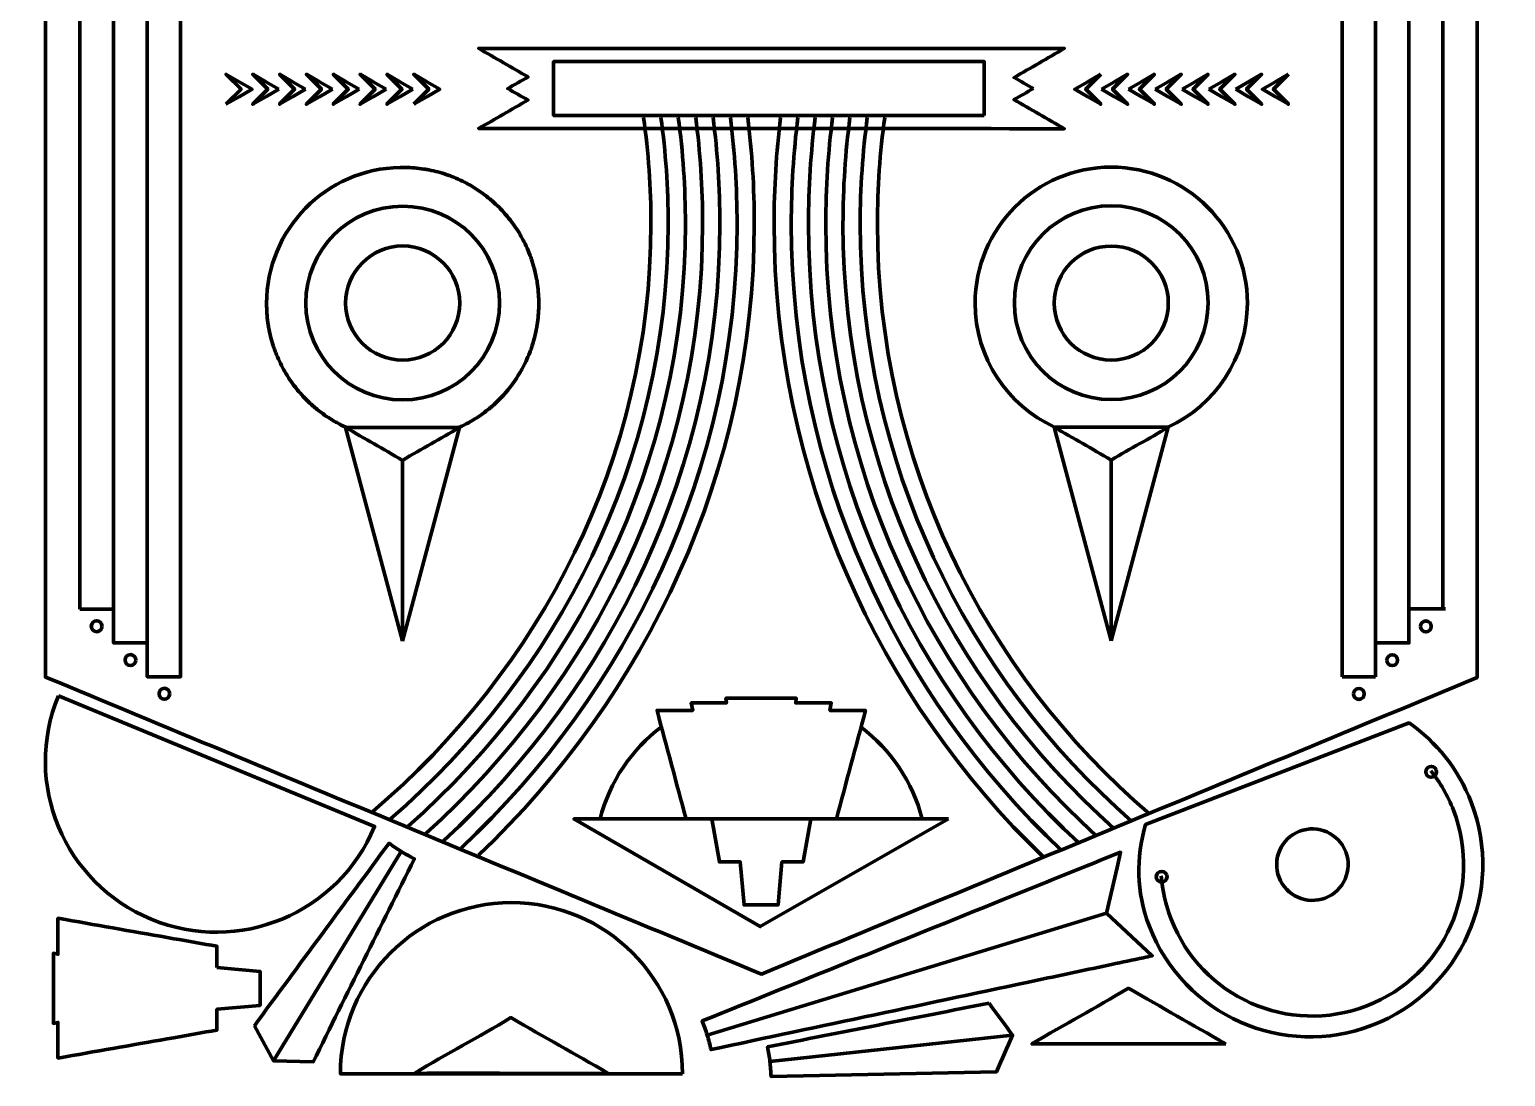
# Model space of a CAD drawing. Header units: inches. Extents: x -151 to 18, y -59 to 24.
# Drawn here: x -70.25 to -35.63, y -20.23 to 4.32 of the extents above; entities that cross this region are included whole.
import ezdxf

# ---------------------------------------------------------------- set-up
doc = ezdxf.new("R2010")
doc.units = ezdxf.units.IN
doc.header["$MEASUREMENT"] = 0
doc.layers.add('Layer 1', color=7, linetype='Continuous')

msp = doc.modelspace()

# ---------------------------------------------------------------- linework, layer by layer
at = {"layer": 'Layer 1', "color": 7, "lineweight": 70}
msp.add_open_spline([(-36.299, 5.116), (-36.299, 5.116), (-36.299, -10.879), (-36.299, -10.879), (-36.299, -10.879), (-41.895, -13.197), (-47.49, -15.515), (-53.085, -17.833), (-53.085, -17.833), (-58.683, -15.51), (-64.281, -13.188), (-69.878, -10.865), (-69.878, -10.865), (-69.878, -10.865), (-69.878, 5.116), (-69.878, 5.116), (-69.878, 5.116), (-69.878, 14.389), (-62.361, 21.906), (-53.089, 21.906), (-53.089, 21.906), (-43.816, 21.906), (-36.299, 14.389), (-36.299, 5.116)], degree=3, knots=[0, 0, 0, 0, 0.142857, 0.142857, 0.142857, 0.142857, 0.285714, 0.285714, 0.285714, 0.285714, 0.428571, 0.428571, 0.428571, 0.428571, 0.571429, 0.571429, 0.571429, 0.571429, 0.714286, 0.714286, 0.714286, 0.714286, 1, 1, 1, 1], dxfattribs=at)
at = {"layer": 'Layer 1', "color": 114, "lineweight": 70}
for points, knots in [([(-38.69, 5.117), (-38.69, 13.069), (-45.137, 19.515), (-53.089, 19.515), (-53.089, 19.515), (-61.041, 19.515), (-67.487, 13.069), (-67.487, 5.117), (-67.487, 5.117), (-67.487, 5.117), (-67.487, 5.117), (-67.487, 5.117), (-67.487, 5.117), (-67.487, 5.117), (-67.487, 5.121), (-67.487, 5.121), (-67.487, 5.121), (-67.487, 5.121), (-67.487, -10.861), (-67.487, -10.861), (-67.487, -10.861), (-67.487, -10.861), (-66.709, -10.861), (-66.709, -10.861), (-66.709, -10.861), (-66.709, -10.861), (-66.709, 5.121), (-66.709, 5.121)], [0, 0, 0, 0, 0.125, 0.125, 0.125, 0.125, 0.25, 0.25, 0.25, 0.25, 0.375, 0.375, 0.375, 0.375, 0.5, 0.5, 0.5, 0.5, 0.625, 0.625, 0.625, 0.625, 0.75, 0.75, 0.75, 0.75, 1, 1, 1, 1]), ([(-67.487, -10.065), (-67.487, -10.065), (-68.28, -10.065), (-68.28, -10.065), (-68.28, -10.065), (-68.28, -10.065), (-68.28, 5.121), (-68.28, 5.121)], [0, 0, 0, 0, 0.333333, 0.333333, 0.333333, 0.333333, 1, 1, 1, 1]), ([(-38.69, -10.065), (-38.69, -10.065), (-37.898, -10.065), (-37.898, -10.065), (-37.898, -10.065), (-37.898, -10.065), (-37.898, 5.127), (-37.898, 5.127)], [0, 0, 0, 0, 0.333333, 0.333333, 0.333333, 0.333333, 1, 1, 1, 1]), ([(-46.706, 2.936), (-46.857, 3.023), (-47.009, 3.109), (-47.161, 3.193), (-47.161, 3.193), (-46.768, 3.42), (-46.374, 3.647), (-45.981, 3.875), (-45.981, 3.875), (-45.981, 3.875), (-59.713, 3.875), (-59.713, 3.875), (-59.713, 3.875), (-59.328, 3.652), (-58.942, 3.43), (-58.557, 3.207), (-58.557, 3.207), (-58.716, 3.117), (-58.876, 3.026), (-59.035, 2.936), (-59.035, 2.936), (-58.882, 2.846), (-58.722, 2.756), (-58.56, 2.666), (-58.56, 2.666), (-58.945, 2.444), (-59.329, 2.222), (-59.713, 2), (-59.713, 2), (-55.136, 1.998), (-50.558, 1.996), (-45.981, 1.994), (-45.981, 1.994), (-46.375, 2.221), (-46.769, 2.449), (-47.163, 2.677), (-47.163, 2.677), (-47.011, 2.762), (-46.858, 2.848), (-46.706, 2.936)], [0, 0, 0, 0, 0.090909, 0.090909, 0.090909, 0.090909, 0.181818, 0.181818, 0.181818, 0.181818, 0.272727, 0.272727, 0.272727, 0.272727, 0.363636, 0.363636, 0.363636, 0.363636, 0.454545, 0.454545, 0.454545, 0.454545, 0.545455, 0.545455, 0.545455, 0.545455, 0.636364, 0.636364, 0.636364, 0.636364, 0.727273, 0.727273, 0.727273, 0.727273, 0.818182, 0.818182, 0.818182, 0.818182, 1, 1, 1, 1]), ([(-47.86, 2.305), (-47.86, 2.305), (-57.959, 2.305), (-57.959, 2.305), (-57.959, 2.305), (-57.959, 2.305), (-57.959, 3.567), (-57.959, 3.567), (-57.959, 3.567), (-57.959, 3.567), (-47.86, 3.567), (-47.86, 3.567), (-47.86, 3.567), (-47.86, 3.567), (-47.86, 2.305), (-47.86, 2.305)], [0, 0, 0, 0, 0.2, 0.2, 0.2, 0.2, 0.4, 0.4, 0.4, 0.4, 0.6, 0.6, 0.6, 0.6, 1, 1, 1, 1]), ([(-65.642, 2.566), (-65.642, 2.566), (-65.29, 2.918), (-65.29, 2.918), (-65.29, 2.918), (-65.29, 2.918), (-65.642, 3.27), (-65.642, 3.27), (-65.642, 3.27), (-65.642, 3.27), (-65.337, 3.094), (-65.337, 3.094), (-65.337, 3.094), (-65.337, 3.094), (-65.032, 2.918), (-65.032, 2.918), (-65.032, 2.918), (-65.032, 2.918), (-65.337, 2.742), (-65.337, 2.742), (-65.337, 2.742), (-65.337, 2.742), (-65.642, 2.566), (-65.642, 2.566)], [0, 0, 0, 0, 0.142857, 0.142857, 0.142857, 0.142857, 0.285714, 0.285714, 0.285714, 0.285714, 0.428571, 0.428571, 0.428571, 0.428571, 0.571429, 0.571429, 0.571429, 0.571429, 0.714286, 0.714286, 0.714286, 0.714286, 1, 1, 1, 1]), ([(-64.403, 2.918), (-64.403, 2.918), (-64.708, 2.742), (-64.708, 2.742), (-64.708, 2.742), (-64.708, 2.742), (-65.013, 2.566), (-65.013, 2.566), (-65.013, 2.566), (-65.013, 2.566), (-64.661, 2.918), (-64.661, 2.918), (-64.661, 2.918), (-64.661, 2.918), (-65.013, 3.27), (-65.013, 3.27), (-65.013, 3.27), (-65.013, 3.27), (-64.708, 3.094), (-64.708, 3.094), (-64.708, 3.094), (-64.708, 3.094), (-64.403, 2.918), (-64.403, 2.918)], [0, 0, 0, 0, 0.142857, 0.142857, 0.142857, 0.142857, 0.285714, 0.285714, 0.285714, 0.285714, 0.428571, 0.428571, 0.428571, 0.428571, 0.571429, 0.571429, 0.571429, 0.571429, 0.714286, 0.714286, 0.714286, 0.714286, 1, 1, 1, 1]), ([(-63.774, 2.918), (-63.774, 2.918), (-64.079, 2.742), (-64.079, 2.742), (-64.079, 2.742), (-64.079, 2.742), (-64.384, 2.566), (-64.384, 2.566), (-64.384, 2.566), (-64.384, 2.566), (-64.032, 2.918), (-64.032, 2.918), (-64.032, 2.918), (-64.032, 2.918), (-64.384, 3.27), (-64.384, 3.27), (-64.384, 3.27), (-64.384, 3.27), (-64.079, 3.094), (-64.079, 3.094), (-64.079, 3.094), (-64.079, 3.094), (-63.774, 2.918), (-63.774, 2.918)], [0, 0, 0, 0, 0.142857, 0.142857, 0.142857, 0.142857, 0.285714, 0.285714, 0.285714, 0.285714, 0.428571, 0.428571, 0.428571, 0.428571, 0.571429, 0.571429, 0.571429, 0.571429, 0.714286, 0.714286, 0.714286, 0.714286, 1, 1, 1, 1]), ([(-63.145, 2.918), (-63.145, 2.918), (-63.45, 2.742), (-63.45, 2.742), (-63.45, 2.742), (-63.45, 2.742), (-63.755, 2.566), (-63.755, 2.566), (-63.755, 2.566), (-63.755, 2.566), (-63.403, 2.918), (-63.403, 2.918), (-63.403, 2.918), (-63.403, 2.918), (-63.755, 3.27), (-63.755, 3.27), (-63.755, 3.27), (-63.755, 3.27), (-63.45, 3.094), (-63.45, 3.094), (-63.45, 3.094), (-63.45, 3.094), (-63.145, 2.918), (-63.145, 2.918)], [0, 0, 0, 0, 0.142857, 0.142857, 0.142857, 0.142857, 0.285714, 0.285714, 0.285714, 0.285714, 0.428571, 0.428571, 0.428571, 0.428571, 0.571429, 0.571429, 0.571429, 0.571429, 0.714286, 0.714286, 0.714286, 0.714286, 1, 1, 1, 1]), ([(-62.516, 2.918), (-62.516, 2.918), (-62.821, 2.742), (-62.821, 2.742), (-62.821, 2.742), (-62.821, 2.742), (-63.126, 2.566), (-63.126, 2.566), (-63.126, 2.566), (-63.126, 2.566), (-62.774, 2.918), (-62.774, 2.918), (-62.774, 2.918), (-62.774, 2.918), (-63.126, 3.27), (-63.126, 3.27), (-63.126, 3.27), (-63.126, 3.27), (-62.821, 3.094), (-62.821, 3.094), (-62.821, 3.094), (-62.821, 3.094), (-62.516, 2.918), (-62.516, 2.918)], [0, 0, 0, 0, 0.142857, 0.142857, 0.142857, 0.142857, 0.285714, 0.285714, 0.285714, 0.285714, 0.428571, 0.428571, 0.428571, 0.428571, 0.571429, 0.571429, 0.571429, 0.571429, 0.714286, 0.714286, 0.714286, 0.714286, 1, 1, 1, 1]), ([(-61.888, 2.918), (-61.888, 2.918), (-62.192, 2.742), (-62.192, 2.742), (-62.192, 2.742), (-62.192, 2.742), (-62.497, 2.566), (-62.497, 2.566), (-62.497, 2.566), (-62.497, 2.566), (-62.145, 2.918), (-62.145, 2.918), (-62.145, 2.918), (-62.145, 2.918), (-62.497, 3.27), (-62.497, 3.27), (-62.497, 3.27), (-62.497, 3.27), (-62.192, 3.094), (-62.192, 3.094), (-62.192, 3.094), (-62.192, 3.094), (-61.888, 2.918), (-61.888, 2.918)], [0, 0, 0, 0, 0.142857, 0.142857, 0.142857, 0.142857, 0.285714, 0.285714, 0.285714, 0.285714, 0.428571, 0.428571, 0.428571, 0.428571, 0.571429, 0.571429, 0.571429, 0.571429, 0.714286, 0.714286, 0.714286, 0.714286, 1, 1, 1, 1]), ([(-61.259, 2.918), (-61.259, 2.918), (-61.564, 2.742), (-61.564, 2.742), (-61.564, 2.742), (-61.564, 2.742), (-61.868, 2.566), (-61.868, 2.566), (-61.868, 2.566), (-61.868, 2.566), (-61.516, 2.918), (-61.516, 2.918), (-61.516, 2.918), (-61.516, 2.918), (-61.868, 3.27), (-61.868, 3.27), (-61.868, 3.27), (-61.868, 3.27), (-61.564, 3.094), (-61.564, 3.094), (-61.564, 3.094), (-61.564, 3.094), (-61.259, 2.918), (-61.259, 2.918)], [0, 0, 0, 0, 0.142857, 0.142857, 0.142857, 0.142857, 0.285714, 0.285714, 0.285714, 0.285714, 0.428571, 0.428571, 0.428571, 0.428571, 0.571429, 0.571429, 0.571429, 0.571429, 0.714286, 0.714286, 0.714286, 0.714286, 1, 1, 1, 1]), ([(-61.24, 2.566), (-61.24, 2.566), (-60.888, 2.918), (-60.888, 2.918), (-60.888, 2.918), (-60.888, 2.918), (-61.24, 3.27), (-61.24, 3.27), (-61.24, 3.27), (-61.24, 3.27), (-60.935, 3.094), (-60.935, 3.094), (-60.935, 3.094), (-60.935, 3.094), (-60.63, 2.918), (-60.63, 2.918), (-60.63, 2.918), (-60.63, 2.918), (-60.935, 2.742), (-60.935, 2.742), (-60.935, 2.742), (-60.935, 2.742), (-61.24, 2.566), (-61.24, 2.566)], [0, 0, 0, 0, 0.142857, 0.142857, 0.142857, 0.142857, 0.285714, 0.285714, 0.285714, 0.285714, 0.428571, 0.428571, 0.428571, 0.428571, 0.571429, 0.571429, 0.571429, 0.571429, 0.714286, 0.714286, 0.714286, 0.714286, 1, 1, 1, 1]), ([(-45.126, 3.271), (-45.126, 3.271), (-45.478, 2.919), (-45.478, 2.919), (-45.478, 2.919), (-45.478, 2.919), (-45.126, 2.567), (-45.126, 2.567), (-45.126, 2.567), (-45.126, 2.567), (-45.431, 2.743), (-45.431, 2.743), (-45.431, 2.743), (-45.431, 2.743), (-45.736, 2.919), (-45.736, 2.919), (-45.736, 2.919), (-45.736, 2.919), (-45.431, 3.095), (-45.431, 3.095), (-45.431, 3.095), (-45.431, 3.095), (-45.126, 3.271), (-45.126, 3.271)], [0, 0, 0, 0, 0.142857, 0.142857, 0.142857, 0.142857, 0.285714, 0.285714, 0.285714, 0.285714, 0.428571, 0.428571, 0.428571, 0.428571, 0.571429, 0.571429, 0.571429, 0.571429, 0.714286, 0.714286, 0.714286, 0.714286, 1, 1, 1, 1]), ([(-45.107, 2.919), (-45.107, 2.919), (-44.802, 3.095), (-44.802, 3.095), (-44.802, 3.095), (-44.802, 3.095), (-44.497, 3.271), (-44.497, 3.271), (-44.497, 3.271), (-44.497, 3.271), (-44.849, 2.919), (-44.849, 2.919), (-44.849, 2.919), (-44.849, 2.919), (-44.497, 2.567), (-44.497, 2.567), (-44.497, 2.567), (-44.497, 2.567), (-44.802, 2.743), (-44.802, 2.743), (-44.802, 2.743), (-44.802, 2.743), (-45.107, 2.919), (-45.107, 2.919)], [0, 0, 0, 0, 0.142857, 0.142857, 0.142857, 0.142857, 0.285714, 0.285714, 0.285714, 0.285714, 0.428571, 0.428571, 0.428571, 0.428571, 0.571429, 0.571429, 0.571429, 0.571429, 0.714286, 0.714286, 0.714286, 0.714286, 1, 1, 1, 1]), ([(-44.478, 2.919), (-44.478, 2.919), (-44.173, 3.095), (-44.173, 3.095), (-44.173, 3.095), (-44.173, 3.095), (-43.868, 3.271), (-43.868, 3.271), (-43.868, 3.271), (-43.868, 3.271), (-44.22, 2.919), (-44.22, 2.919), (-44.22, 2.919), (-44.22, 2.919), (-43.868, 2.567), (-43.868, 2.567), (-43.868, 2.567), (-43.868, 2.567), (-44.173, 2.743), (-44.173, 2.743), (-44.173, 2.743), (-44.173, 2.743), (-44.478, 2.919), (-44.478, 2.919)], [0, 0, 0, 0, 0.142857, 0.142857, 0.142857, 0.142857, 0.285714, 0.285714, 0.285714, 0.285714, 0.428571, 0.428571, 0.428571, 0.428571, 0.571429, 0.571429, 0.571429, 0.571429, 0.714286, 0.714286, 0.714286, 0.714286, 1, 1, 1, 1]), ([(-43.849, 2.919), (-43.849, 2.919), (-43.544, 3.095), (-43.544, 3.095), (-43.544, 3.095), (-43.544, 3.095), (-43.239, 3.271), (-43.239, 3.271), (-43.239, 3.271), (-43.239, 3.271), (-43.591, 2.919), (-43.591, 2.919), (-43.591, 2.919), (-43.591, 2.919), (-43.239, 2.567), (-43.239, 2.567), (-43.239, 2.567), (-43.239, 2.567), (-43.544, 2.743), (-43.544, 2.743), (-43.544, 2.743), (-43.544, 2.743), (-43.849, 2.919), (-43.849, 2.919)], [0, 0, 0, 0, 0.142857, 0.142857, 0.142857, 0.142857, 0.285714, 0.285714, 0.285714, 0.285714, 0.428571, 0.428571, 0.428571, 0.428571, 0.571429, 0.571429, 0.571429, 0.571429, 0.714286, 0.714286, 0.714286, 0.714286, 1, 1, 1, 1]), ([(-43.22, 2.919), (-43.22, 2.919), (-42.915, 3.095), (-42.915, 3.095), (-42.915, 3.095), (-42.915, 3.095), (-42.61, 3.271), (-42.61, 3.271), (-42.61, 3.271), (-42.61, 3.271), (-42.962, 2.919), (-42.962, 2.919), (-42.962, 2.919), (-42.962, 2.919), (-42.61, 2.566), (-42.61, 2.566), (-42.61, 2.566), (-42.61, 2.566), (-42.915, 2.742), (-42.915, 2.742), (-42.915, 2.742), (-42.915, 2.742), (-43.22, 2.919), (-43.22, 2.919)], [0, 0, 0, 0, 0.142857, 0.142857, 0.142857, 0.142857, 0.285714, 0.285714, 0.285714, 0.285714, 0.428571, 0.428571, 0.428571, 0.428571, 0.571429, 0.571429, 0.571429, 0.571429, 0.714286, 0.714286, 0.714286, 0.714286, 1, 1, 1, 1]), ([(-42.591, 2.918), (-42.591, 2.918), (-42.286, 3.094), (-42.286, 3.094), (-42.286, 3.094), (-42.286, 3.094), (-41.981, 3.271), (-41.981, 3.271), (-41.981, 3.271), (-41.981, 3.271), (-42.334, 2.918), (-42.334, 2.918), (-42.334, 2.918), (-42.334, 2.918), (-41.981, 2.566), (-41.981, 2.566), (-41.981, 2.566), (-41.981, 2.566), (-42.286, 2.742), (-42.286, 2.742), (-42.286, 2.742), (-42.286, 2.742), (-42.591, 2.918), (-42.591, 2.918)], [0, 0, 0, 0, 0.142857, 0.142857, 0.142857, 0.142857, 0.285714, 0.285714, 0.285714, 0.285714, 0.428571, 0.428571, 0.428571, 0.428571, 0.571429, 0.571429, 0.571429, 0.571429, 0.714286, 0.714286, 0.714286, 0.714286, 1, 1, 1, 1]), ([(-41.962, 2.918), (-41.962, 2.918), (-41.658, 3.094), (-41.658, 3.094), (-41.658, 3.094), (-41.658, 3.094), (-41.353, 3.27), (-41.353, 3.27), (-41.353, 3.27), (-41.353, 3.27), (-41.705, 2.918), (-41.705, 2.918), (-41.705, 2.918), (-41.705, 2.918), (-41.353, 2.566), (-41.353, 2.566), (-41.353, 2.566), (-41.353, 2.566), (-41.658, 2.742), (-41.658, 2.742), (-41.658, 2.742), (-41.658, 2.742), (-41.962, 2.918), (-41.962, 2.918)], [0, 0, 0, 0, 0.142857, 0.142857, 0.142857, 0.142857, 0.285714, 0.285714, 0.285714, 0.285714, 0.428571, 0.428571, 0.428571, 0.428571, 0.571429, 0.571429, 0.571429, 0.571429, 0.714286, 0.714286, 0.714286, 0.714286, 1, 1, 1, 1]), ([(-40.724, 3.27), (-40.724, 3.27), (-41.076, 2.918), (-41.076, 2.918), (-41.076, 2.918), (-41.076, 2.918), (-40.724, 2.566), (-40.724, 2.566), (-40.724, 2.566), (-40.724, 2.566), (-41.029, 2.742), (-41.029, 2.742), (-41.029, 2.742), (-41.029, 2.742), (-41.334, 2.918), (-41.334, 2.918), (-41.334, 2.918), (-41.334, 2.918), (-41.029, 3.094), (-41.029, 3.094), (-41.029, 3.094), (-41.029, 3.094), (-40.724, 3.27), (-40.724, 3.27)], [0, 0, 0, 0, 0.142857, 0.142857, 0.142857, 0.142857, 0.285714, 0.285714, 0.285714, 0.285714, 0.428571, 0.428571, 0.428571, 0.428571, 0.571429, 0.571429, 0.571429, 0.571429, 0.714286, 0.714286, 0.714286, 0.714286, 1, 1, 1, 1]), ([(-62.201, -14.018), (-58.278, -10.684), (-55.676, -5.75), (-55.676, -0.242), (-55.676, -0.242), (-55.676, 0.607), (-55.735, 1.442), (-55.85, 2.26)], [0, 0, 0, 0, 0.333333, 0.333333, 0.333333, 0.333333, 1, 1, 1, 1]), ([(-55.441, 2.26), (-55.33, 1.442), (-55.272, 0.606), (-55.272, -0.242), (-55.272, -0.242), (-55.272, -5.799), (-57.861, -10.787), (-61.783, -14.192)], [0, 0, 0, 0, 0.333333, 0.333333, 0.333333, 0.333333, 1, 1, 1, 1]), ([(-55.034, 2.26), (-54.924, 1.441), (-54.868, 0.606), (-54.868, -0.242), (-54.868, -0.242), (-54.868, -5.849), (-57.444, -10.889), (-61.367, -14.364)], [0, 0, 0, 0, 0.333333, 0.333333, 0.333333, 0.333333, 1, 1, 1, 1]), ([(-54.627, 2.26), (-54.519, 1.441), (-54.464, 0.606), (-54.464, -0.242), (-54.464, -0.242), (-54.464, -5.9), (-57.029, -10.991), (-60.952, -14.535)], [0, 0, 0, 0, 0.333333, 0.333333, 0.333333, 0.333333, 1, 1, 1, 1]), ([(-54.219, 2.26), (-54.114, 1.44), (-54.06, 0.605), (-54.06, -0.242), (-54.06, -0.242), (-54.06, -5.95), (-56.614, -11.093), (-60.539, -14.706)], [0, 0, 0, 0, 0.333333, 0.333333, 0.333333, 0.333333, 1, 1, 1, 1]), ([(-53.812, 2.26), (-53.709, 1.44), (-53.656, 0.605), (-53.656, -0.242), (-53.656, -0.242), (-53.656, -6.001), (-56.202, -11.197), (-60.129, -14.876)], [0, 0, 0, 0, 0.333333, 0.333333, 0.333333, 0.333333, 1, 1, 1, 1]), ([(-53.406, 2.26), (-53.304, 1.44), (-53.252, 0.605), (-53.252, -0.242), (-53.252, -0.242), (-53.252, -6.051), (-55.789, -11.299), (-59.72, -15.046)], [0, 0, 0, 0, 0.333333, 0.333333, 0.333333, 0.333333, 1, 1, 1, 1]), ([(-52.636, 2.26), (-52.736, 1.44), (-52.788, 0.605), (-52.788, -0.242), (-52.788, -0.242), (-52.788, -6.082), (-50.358, -11.354), (-46.455, -15.104)], [0, 0, 0, 0, 0.333333, 0.333333, 0.333333, 0.333333, 1, 1, 1, 1]), ([(-52.23, 2.26), (-52.332, 1.44), (-52.384, 0.605), (-52.384, -0.242), (-52.384, -0.242), (-52.384, -6.031), (-49.948, -11.252), (-46.045, -14.935)], [0, 0, 0, 0, 0.333333, 0.333333, 0.333333, 0.333333, 1, 1, 1, 1]), ([(-51.823, 2.26), (-51.927, 1.44), (-51.98, 0.605), (-51.98, -0.242), (-51.98, -0.242), (-51.98, -5.981), (-49.538, -11.149), (-45.636, -14.764)], [0, 0, 0, 0, 0.333333, 0.333333, 0.333333, 0.333333, 1, 1, 1, 1]), ([(-51.415, 2.26), (-51.522, 1.441), (-51.576, 0.606), (-51.576, -0.242), (-51.576, -0.242), (-51.576, -5.931), (-49.126, -11.047), (-45.225, -14.594)], [0, 0, 0, 0, 0.333333, 0.333333, 0.333333, 0.333333, 1, 1, 1, 1]), ([(-51.008, 2.26), (-51.116, 1.441), (-51.172, 0.606), (-51.172, -0.242), (-51.172, -0.242), (-51.172, -5.881), (-48.713, -10.946), (-44.81, -14.422)], [0, 0, 0, 0, 0.333333, 0.333333, 0.333333, 0.333333, 1, 1, 1, 1]), ([(-50.601, 2.26), (-50.711, 1.442), (-50.768, 0.606), (-50.768, -0.242), (-50.768, -0.242), (-50.768, -5.831), (-48.3, -10.844), (-44.396, -14.25)], [0, 0, 0, 0, 0.333333, 0.333333, 0.333333, 0.333333, 1, 1, 1, 1]), ([(-50.193, 2.26), (-50.306, 1.442), (-50.364, 0.607), (-50.364, -0.242), (-50.364, -0.242), (-50.364, -5.782), (-47.885, -10.743), (-43.977, -14.078)], [0, 0, 0, 0, 0.333333, 0.333333, 0.333333, 0.333333, 1, 1, 1, 1]), ([(-60.168, -5.009), (-60.096, -4.975), (-60.024, -4.941), (-59.956, -4.901), (-59.956, -4.901), (-59.921, -4.882), (-59.888, -4.863), (-59.854, -4.843), (-59.854, -4.843), (-59.727, -4.767), (-59.607, -4.682), (-59.494, -4.592), (-59.494, -4.592), (-59.463, -4.566), (-59.433, -4.541), (-59.403, -4.515), (-59.403, -4.515), (-59.293, -4.419), (-59.189, -4.315), (-59.093, -4.206), (-59.093, -4.206), (-59.066, -4.175), (-59.042, -4.145), (-59.017, -4.115), (-59.017, -4.115), (-58.925, -4.001), (-58.841, -3.881), (-58.766, -3.757), (-58.766, -3.757), (-58.766, -3.757), (-58.766, -3.756), (-58.766, -3.756), (-58.766, -3.756), (-58.744, -3.722), (-58.725, -3.688), (-58.706, -3.655), (-58.706, -3.655), (-58.635, -3.527), (-58.572, -3.394), (-58.52, -3.256), (-58.52, -3.256), (-58.505, -3.22), (-58.492, -3.183), (-58.478, -3.145), (-58.478, -3.145), (-58.431, -3.008), (-58.393, -2.867), (-58.365, -2.721), (-58.365, -2.721), (-58.357, -2.683), (-58.35, -2.645), (-58.345, -2.605), (-58.345, -2.605), (-58.322, -2.463), (-58.309, -2.317), (-58.307, -2.168), (-58.307, -2.168), (-58.305, -2.148), (-58.305, -2.126), (-58.305, -2.106), (-58.305, -2.106), (-58.305, -2.087), (-58.305, -2.068), (-58.307, -2.05), (-58.307, -2.05), (-58.309, -1.902), (-58.321, -1.756), (-58.344, -1.612), (-58.344, -1.612), (-58.349, -1.574), (-58.356, -1.535), (-58.364, -1.497), (-58.364, -1.497), (-58.364, -1.497), (-58.365, -1.497), (-58.365, -1.497), (-58.365, -1.497), (-58.392, -1.351), (-58.43, -1.21), (-58.477, -1.072), (-58.477, -1.072), (-58.489, -1.035), (-58.503, -0.998), (-58.516, -0.962), (-58.516, -0.962), (-58.569, -0.824), (-58.632, -0.69), (-58.703, -0.562), (-58.703, -0.562), (-58.722, -0.527), (-58.742, -0.493), (-58.762, -0.459), (-58.762, -0.459), (-58.837, -0.333), (-58.921, -0.213), (-59.013, -0.101), (-59.013, -0.101), (-59.038, -0.07), (-59.063, -0.039), (-59.091, -0.01), (-59.091, -0.01), (-59.185, 0.101), (-59.289, 0.205), (-59.401, 0.3), (-59.401, 0.3), (-59.43, 0.328), (-59.46, 0.352), (-59.49, 0.376), (-59.49, 0.376), (-59.604, 0.469), (-59.725, 0.554), (-59.851, 0.629), (-59.851, 0.629), (-59.884, 0.651), (-59.918, 0.67), (-59.953, 0.689), (-59.953, 0.689), (-60.081, 0.76), (-60.213, 0.822), (-60.351, 0.874), (-60.351, 0.874), (-60.388, 0.89), (-60.425, 0.903), (-60.463, 0.915), (-60.463, 0.915), (-60.6, 0.963), (-60.741, 1.001), (-60.886, 1.028), (-60.886, 1.028), (-60.924, 1.037), (-60.963, 1.044), (-61.002, 1.048), (-61.002, 1.048), (-61.144, 1.072), (-61.291, 1.084), (-61.441, 1.086), (-61.441, 1.086), (-61.46, 1.087), (-61.479, 1.087), (-61.498, 1.087), (-61.498, 1.087), (-61.518, 1.087), (-61.538, 1.087), (-61.558, 1.086), (-61.558, 1.086), (-63.293, 1.055), (-64.69, -0.362), (-64.69, -2.106), (-64.69, -2.106), (-64.69, -2.126), (-64.69, -2.148), (-64.689, -2.168), (-64.689, -2.168), (-64.687, -2.316), (-64.674, -2.462), (-64.651, -2.604), (-64.651, -2.604), (-64.645, -2.644), (-64.638, -2.683), (-64.631, -2.721), (-64.631, -2.721), (-64.603, -2.866), (-64.564, -3.007), (-64.517, -3.145), (-64.517, -3.145), (-64.505, -3.182), (-64.491, -3.219), (-64.477, -3.256), (-64.477, -3.256), (-64.424, -3.393), (-64.362, -3.526), (-64.292, -3.652), (-64.292, -3.652), (-64.273, -3.687), (-64.252, -3.721), (-64.232, -3.754), (-64.232, -3.754), (-64.157, -3.88), (-64.073, -3.999), (-63.98, -4.112), (-63.98, -4.112), (-63.956, -4.144), (-63.93, -4.174), (-63.903, -4.204), (-63.903, -4.204), (-63.808, -4.314), (-63.705, -4.418), (-63.594, -4.513), (-63.594, -4.513), (-63.565, -4.539), (-63.534, -4.565), (-63.504, -4.589), (-63.504, -4.589), (-63.391, -4.681), (-63.271, -4.765), (-63.145, -4.841), (-63.145, -4.841), (-63.111, -4.861), (-63.078, -4.881), (-63.043, -4.9), (-63.043, -4.9), (-62.974, -4.938), (-62.904, -4.974), (-62.832, -5.007)], [0, 0, 0, 0, 0.019231, 0.019231, 0.019231, 0.019231, 0.038462, 0.038462, 0.038462, 0.038462, 0.057692, 0.057692, 0.057692, 0.057692, 0.076923, 0.076923, 0.076923, 0.076923, 0.096154, 0.096154, 0.096154, 0.096154, 0.115385, 0.115385, 0.115385, 0.115385, 0.134615, 0.134615, 0.134615, 0.134615, 0.153846, 0.153846, 0.153846, 0.153846, 0.173077, 0.173077, 0.173077, 0.173077, 0.192308, 0.192308, 0.192308, 0.192308, 0.211538, 0.211538, 0.211538, 0.211538, 0.230769, 0.230769, 0.230769, 0.230769, 0.25, 0.25, 0.25, 0.25, 0.269231, 0.269231, 0.269231, 0.269231, 0.288462, 0.288462, 0.288462, 0.288462, 0.307692, 0.307692, 0.307692, 0.307692, 0.326923, 0.326923, 0.326923, 0.326923, 0.346154, 0.346154, 0.346154, 0.346154, 0.365385, 0.365385, 0.365385, 0.365385, 0.384615, 0.384615, 0.384615, 0.384615, 0.403846, 0.403846, 0.403846, 0.403846, 0.423077, 0.423077, 0.423077, 0.423077, 0.442308, 0.442308, 0.442308, 0.442308, 0.461538, 0.461538, 0.461538, 0.461538, 0.480769, 0.480769, 0.480769, 0.480769, 0.5, 0.5, 0.5, 0.5, 0.519231, 0.519231, 0.519231, 0.519231, 0.538462, 0.538462, 0.538462, 0.538462, 0.557692, 0.557692, 0.557692, 0.557692, 0.576923, 0.576923, 0.576923, 0.576923, 0.596154, 0.596154, 0.596154, 0.596154, 0.615385, 0.615385, 0.615385, 0.615385, 0.634615, 0.634615, 0.634615, 0.634615, 0.653846, 0.653846, 0.653846, 0.653846, 0.673077, 0.673077, 0.673077, 0.673077, 0.692308, 0.692308, 0.692308, 0.692308, 0.711538, 0.711538, 0.711538, 0.711538, 0.730769, 0.730769, 0.730769, 0.730769, 0.75, 0.75, 0.75, 0.75, 0.769231, 0.769231, 0.769231, 0.769231, 0.788462, 0.788462, 0.788462, 0.788462, 0.807692, 0.807692, 0.807692, 0.807692, 0.826923, 0.826923, 0.826923, 0.826923, 0.846154, 0.846154, 0.846154, 0.846154, 0.865385, 0.865385, 0.865385, 0.865385, 0.884615, 0.884615, 0.884615, 0.884615, 0.903846, 0.903846, 0.903846, 0.903846, 0.923077, 0.923077, 0.923077, 0.923077, 0.942308, 0.942308, 0.942308, 0.942308, 0.961538, 0.961538, 0.961538, 0.961538, 1, 1, 1, 1]), ([(-46.215, -5.002), (-47.312, -4.496), (-48.073, -3.387), (-48.073, -2.1), (-48.073, -2.1), (-48.073, -0.337), (-46.644, 1.092), (-44.88, 1.092), (-44.88, 1.092), (-43.117, 1.092), (-41.688, -0.337), (-41.688, -2.1), (-41.688, -2.1), (-41.688, -3.389), (-42.451, -4.5), (-43.551, -5.004)], [0, 0, 0, 0, 0.2, 0.2, 0.2, 0.2, 0.4, 0.4, 0.4, 0.4, 0.6, 0.6, 0.6, 0.6, 1, 1, 1, 1]), ([(-59.225, -2.095), (-59.225, -3.35), (-60.243, -4.367), (-61.498, -4.367), (-61.498, -4.367), (-62.753, -4.367), (-63.77, -3.35), (-63.77, -2.095), (-63.77, -2.095), (-63.77, -0.84), (-62.753, 0.177), (-61.498, 0.177), (-61.498, 0.177), (-60.243, 0.177), (-59.225, -0.84), (-59.225, -2.095)], [0, 0, 0, 0, 0.2, 0.2, 0.2, 0.2, 0.4, 0.4, 0.4, 0.4, 0.6, 0.6, 0.6, 0.6, 1, 1, 1, 1]), ([(-42.608, -2.087), (-42.608, -3.342), (-43.625, -4.359), (-44.88, -4.359), (-44.88, -4.359), (-46.135, -4.359), (-47.153, -3.342), (-47.153, -2.087), (-47.153, -2.087), (-47.153, -0.832), (-46.135, 0.185), (-44.88, 0.185), (-44.88, 0.185), (-43.625, 0.185), (-42.608, -0.832), (-42.608, -2.087)], [0, 0, 0, 0, 0.2, 0.2, 0.2, 0.2, 0.4, 0.4, 0.4, 0.4, 0.6, 0.6, 0.6, 0.6, 1, 1, 1, 1]), ([(-61.501, -10.023), (-61.501, -10.023), (-62.839, -5.01), (-62.839, -5.01), (-62.839, -5.01), (-62.839, -5.01), (-60.163, -5.01), (-60.163, -5.01), (-60.163, -5.01), (-60.163, -5.01), (-61.501, -10.023), (-61.501, -10.023)], [0, 0, 0, 0, 0.25, 0.25, 0.25, 0.25, 0.5, 0.5, 0.5, 0.5, 1, 1, 1, 1]), ([(-62.839, -5.01), (-62.378, -5.284), (-61.962, -5.511), (-61.501, -5.785), (-61.501, -5.785), (-61.032, -5.499), (-60.631, -5.296), (-60.163, -5.01)], [0, 0, 0, 0, 0.333333, 0.333333, 0.333333, 0.333333, 1, 1, 1, 1]), ([(-44.88, -10.017), (-44.88, -10.017), (-46.218, -5.004), (-46.218, -5.004), (-46.218, -5.004), (-46.218, -5.004), (-43.542, -5.004), (-43.542, -5.004), (-43.542, -5.004), (-43.542, -5.004), (-44.88, -10.017), (-44.88, -10.017)], [0, 0, 0, 0, 0.25, 0.25, 0.25, 0.25, 0.5, 0.5, 0.5, 0.5, 1, 1, 1, 1]), ([(-46.218, -5.004), (-45.757, -5.278), (-45.341, -5.505), (-44.88, -5.779), (-44.88, -5.779), (-44.412, -5.494), (-44.011, -5.29), (-43.542, -5.004)], [0, 0, 0, 0, 0.333333, 0.333333, 0.333333, 0.333333, 1, 1, 1, 1]), ([(-68.549, -9.674), (-68.549, -9.745), (-68.606, -9.802), (-68.675, -9.802), (-68.675, -9.802), (-68.745, -9.802), (-68.802, -9.745), (-68.802, -9.674), (-68.802, -9.674), (-68.802, -9.603), (-68.745, -9.546), (-68.675, -9.546), (-68.675, -9.546), (-68.606, -9.546), (-68.549, -9.603), (-68.549, -9.674)], [0, 0, 0, 0, 0.2, 0.2, 0.2, 0.2, 0.4, 0.4, 0.4, 0.4, 0.6, 0.6, 0.6, 0.6, 1, 1, 1, 1]), ([(-37.627, -9.679), (-37.627, -9.75), (-37.571, -9.808), (-37.501, -9.808), (-37.501, -9.808), (-37.432, -9.808), (-37.375, -9.75), (-37.375, -9.679), (-37.375, -9.679), (-37.375, -9.609), (-37.432, -9.551), (-37.501, -9.551), (-37.501, -9.551), (-37.571, -9.551), (-37.627, -9.609), (-37.627, -9.679)], [0, 0, 0, 0, 0.2, 0.2, 0.2, 0.2, 0.4, 0.4, 0.4, 0.4, 0.6, 0.6, 0.6, 0.6, 1, 1, 1, 1]), ([(-67.757, -10.467), (-67.757, -10.537), (-67.814, -10.595), (-67.884, -10.595), (-67.884, -10.595), (-67.953, -10.595), (-68.01, -10.537), (-68.01, -10.467), (-68.01, -10.467), (-68.01, -10.396), (-67.953, -10.339), (-67.884, -10.339), (-67.884, -10.339), (-67.814, -10.339), (-67.757, -10.396), (-67.757, -10.467)], [0, 0, 0, 0, 0.2, 0.2, 0.2, 0.2, 0.4, 0.4, 0.4, 0.4, 0.6, 0.6, 0.6, 0.6, 1, 1, 1, 1]), ([(-38.417, -10.471), (-38.417, -10.542), (-38.36, -10.599), (-38.29, -10.599), (-38.29, -10.599), (-38.221, -10.599), (-38.164, -10.542), (-38.164, -10.471), (-38.164, -10.471), (-38.164, -10.4), (-38.221, -10.343), (-38.29, -10.343), (-38.29, -10.343), (-38.36, -10.343), (-38.417, -10.4), (-38.417, -10.471)], [0, 0, 0, 0, 0.2, 0.2, 0.2, 0.2, 0.4, 0.4, 0.4, 0.4, 0.6, 0.6, 0.6, 0.6, 1, 1, 1, 1]), ([(-66.961, -11.258), (-66.961, -11.329), (-67.018, -11.386), (-67.087, -11.386), (-67.087, -11.386), (-67.157, -11.386), (-67.213, -11.329), (-67.213, -11.258), (-67.213, -11.258), (-67.213, -11.188), (-67.157, -11.13), (-67.087, -11.13), (-67.087, -11.13), (-67.018, -11.13), (-66.961, -11.188), (-66.961, -11.258)], [0, 0, 0, 0, 0.2, 0.2, 0.2, 0.2, 0.4, 0.4, 0.4, 0.4, 0.6, 0.6, 0.6, 0.6, 1, 1, 1, 1]), ([(-51.928, -14.192), (-51.928, -14.192), (-51.326, -14.192), (-51.326, -14.192), (-51.326, -14.192), (-51.099, -13.345), (-50.871, -12.498), (-50.644, -11.65), (-50.644, -11.65), (-50.644, -11.65), (-51.48, -11.65), (-51.48, -11.65), (-51.48, -11.65), (-51.48, -11.65), (-51.449, -11.472), (-51.449, -11.472), (-51.449, -11.472), (-51.449, -11.472), (-52.279, -11.472), (-52.279, -11.472), (-52.279, -11.472), (-52.279, -11.472), (-52.27, -11.364), (-52.27, -11.364), (-52.27, -11.364), (-52.27, -11.364), (-53.916, -11.364), (-53.916, -11.364), (-53.916, -11.364), (-53.916, -11.364), (-53.906, -11.472), (-53.906, -11.472), (-53.906, -11.472), (-53.906, -11.472), (-54.729, -11.472), (-54.729, -11.472), (-54.729, -11.472), (-54.729, -11.472), (-54.697, -11.65), (-54.697, -11.65), (-54.697, -11.65), (-54.697, -11.65), (-55.533, -11.65), (-55.533, -11.65), (-55.533, -11.65), (-55.307, -12.498), (-55.079, -13.345), (-54.852, -14.192), (-54.852, -14.192), (-54.852, -14.192), (-54.25, -14.192), (-54.25, -14.192), (-54.25, -14.192), (-54.25, -14.192), (-54.071, -15.202), (-54.071, -15.202), (-54.071, -15.202), (-54.071, -15.202), (-53.581, -15.202), (-53.581, -15.202), (-53.581, -15.202), (-53.581, -15.202), (-53.492, -16.212), (-53.492, -16.212), (-53.492, -16.212), (-53.492, -16.212), (-52.694, -16.212), (-52.694, -16.212), (-52.694, -16.212), (-52.694, -16.212), (-52.606, -15.202), (-52.606, -15.202), (-52.606, -15.202), (-52.606, -15.202), (-52.107, -15.202), (-52.107, -15.202), (-52.107, -15.202), (-52.107, -15.202), (-51.928, -14.192), (-51.928, -14.192)], [0, 0, 0, 0, 0.047619, 0.047619, 0.047619, 0.047619, 0.095238, 0.095238, 0.095238, 0.095238, 0.142857, 0.142857, 0.142857, 0.142857, 0.190476, 0.190476, 0.190476, 0.190476, 0.238095, 0.238095, 0.238095, 0.238095, 0.285714, 0.285714, 0.285714, 0.285714, 0.333333, 0.333333, 0.333333, 0.333333, 0.380952, 0.380952, 0.380952, 0.380952, 0.428571, 0.428571, 0.428571, 0.428571, 0.47619, 0.47619, 0.47619, 0.47619, 0.52381, 0.52381, 0.52381, 0.52381, 0.571429, 0.571429, 0.571429, 0.571429, 0.619048, 0.619048, 0.619048, 0.619048, 0.666667, 0.666667, 0.666667, 0.666667, 0.714286, 0.714286, 0.714286, 0.714286, 0.761905, 0.761905, 0.761905, 0.761905, 0.809524, 0.809524, 0.809524, 0.809524, 0.857143, 0.857143, 0.857143, 0.857143, 0.904762, 0.904762, 0.904762, 0.904762, 1, 1, 1, 1]), ([(-39.198, -11.263), (-39.198, -11.333), (-39.142, -11.391), (-39.072, -11.391), (-39.072, -11.391), (-39.003, -11.391), (-38.946, -11.333), (-38.946, -11.263), (-38.946, -11.263), (-38.946, -11.192), (-39.003, -11.135), (-39.072, -11.135), (-39.072, -11.135), (-39.142, -11.135), (-39.198, -11.192), (-39.198, -11.263)], [0, 0, 0, 0, 0.2, 0.2, 0.2, 0.2, 0.4, 0.4, 0.4, 0.4, 0.6, 0.6, 0.6, 0.6, 1, 1, 1, 1]), ([(-37.383, -13.063), (-37.167, -13.337), (-36.987, -13.647), (-36.855, -13.99), (-36.855, -13.99), (-36.15, -15.819), (-37.061, -17.873), (-38.89, -18.578), (-38.89, -18.578), (-40.718, -19.283), (-42.772, -18.372), (-43.477, -16.543), (-43.477, -16.543), (-43.606, -16.209), (-43.681, -15.868), (-43.706, -15.529)], [0, 0, 0, 0, 0.2, 0.2, 0.2, 0.2, 0.4, 0.4, 0.4, 0.4, 0.6, 0.6, 0.6, 0.6, 1, 1, 1, 1]), ([(-37.26, -13.044), (-37.235, -13.109), (-37.267, -13.182), (-37.332, -13.207), (-37.332, -13.207), (-37.397, -13.232), (-37.47, -13.2), (-37.495, -13.135), (-37.495, -13.135), (-37.52, -13.07), (-37.488, -12.997), (-37.423, -12.972), (-37.423, -12.972), (-37.358, -12.947), (-37.285, -12.979), (-37.26, -13.044)], [0, 0, 0, 0, 0.2, 0.2, 0.2, 0.2, 0.4, 0.4, 0.4, 0.4, 0.6, 0.6, 0.6, 0.6, 1, 1, 1, 1]), ([(-48.696, -14.194), (-48.696, -14.194), (-53.111, -16.718), (-53.111, -16.718), (-53.111, -16.718), (-53.111, -16.718), (-57.482, -14.194), (-57.482, -14.194), (-57.482, -14.194), (-57.482, -14.194), (-48.696, -14.194), (-48.696, -14.194)], [0, 0, 0, 0, 0.25, 0.25, 0.25, 0.25, 0.5, 0.5, 0.5, 0.5, 1, 1, 1, 1]), ([(-39.38, -14.964), (-39.214, -15.396), (-39.429, -15.881), (-39.861, -16.048), (-39.861, -16.048), (-40.293, -16.214), (-40.778, -15.999), (-40.945, -15.567), (-40.945, -15.567), (-41.111, -15.135), (-40.896, -14.65), (-40.464, -14.483), (-40.464, -14.483), (-40.032, -14.317), (-39.547, -14.532), (-39.38, -14.964)], [0, 0, 0, 0, 0.2, 0.2, 0.2, 0.2, 0.4, 0.4, 0.4, 0.4, 0.6, 0.6, 0.6, 0.6, 1, 1, 1, 1]), ([(-43.58, -15.504), (-43.555, -15.569), (-43.587, -15.642), (-43.652, -15.667), (-43.652, -15.667), (-43.717, -15.692), (-43.79, -15.66), (-43.816, -15.595), (-43.816, -15.595), (-43.841, -15.53), (-43.808, -15.457), (-43.743, -15.432), (-43.743, -15.432), (-43.678, -15.406), (-43.605, -15.439), (-43.58, -15.504)], [0, 0, 0, 0, 0.2, 0.2, 0.2, 0.2, 0.4, 0.4, 0.4, 0.4, 0.6, 0.6, 0.6, 0.6, 1, 1, 1, 1]), ([(-56.677, -20.16), (-57.503, -19.686), (-58.135, -19.328), (-58.961, -18.854), (-58.961, -18.854), (-59.75, -19.331), (-60.435, -19.683), (-61.223, -20.16), (-61.223, -20.16), (-59.609, -20.157), (-58.291, -20.163), (-56.677, -20.16)], [0, 0, 0, 0, 0.25, 0.25, 0.25, 0.25, 0.5, 0.5, 0.5, 0.5, 1, 1, 1, 1])]:
    msp.add_open_spline(points, degree=3, knots=knots, dxfattribs=at)
for points in [[(-69.07, 5.121), (-69.07, 5.121), (-69.07, -9.277), (-69.07, -9.277)], [(-39.461, -10.861), (-39.461, -10.861), (-39.462, 5.121), (-39.462, 5.121)], [(-38.683, 5.121), (-38.683, 5.121), (-38.683, -10.861), (-38.683, -10.861)], [(-37.107, 5.127), (-37.107, 5.127), (-37.107, -9.272), (-37.107, -9.272)], [(-61.501, -5.785), (-61.501, -5.785), (-61.501, -9.891), (-61.501, -9.891)], [(-44.88, -5.779), (-44.88, -5.779), (-44.88, -9.885), (-44.88, -9.885)], [(-68.28, -9.277), (-68.28, -9.277), (-69.07, -9.277), (-69.07, -9.277)], [(-37.898, -9.263), (-37.898, -9.263), (-37.041, -9.263), (-37.041, -9.263)], [(-38.683, -10.861), (-38.683, -10.861), (-39.461, -10.861), (-39.461, -10.861)], [(-56.869, -14.194), (-56.648, -13.32), (-56.131, -12.563), (-55.43, -12.036)], [(-50.749, -12.042), (-50.051, -12.567), (-49.538, -13.322), (-49.316, -14.193)], [(-61.53, -14.958), (-61.53, -14.958), (-64.53, -19.864), (-64.53, -19.864)], [(-44.994, -16.402), (-44.994, -16.402), (-54.356, -19.261), (-54.356, -19.261)], [(-47.194, -19.268), (-47.194, -19.268), (-52.886, -19.885), (-52.886, -19.885)]]:
    msp.add_open_spline(points, degree=3, dxfattribs=at)
at = {"layer": 'Layer 1', "color": 242, "lineweight": 70}
for points in [[(-60.16, -2.095), (-60.16, -2.834), (-60.759, -3.433), (-61.498, -3.433), (-61.498, -3.433), (-62.237, -3.433), (-62.836, -2.834), (-62.836, -2.095), (-62.836, -2.095), (-62.836, -1.356), (-62.237, -0.757), (-61.498, -0.757), (-61.498, -0.757), (-60.759, -0.757), (-60.16, -1.356), (-60.16, -2.095)], [(-43.542, -2.096), (-43.542, -2.835), (-44.141, -3.434), (-44.88, -3.434), (-44.88, -3.434), (-45.619, -3.434), (-46.218, -2.835), (-46.218, -2.096), (-46.218, -2.096), (-46.218, -1.357), (-45.619, -0.758), (-44.88, -0.758), (-44.88, -0.758), (-44.141, -0.758), (-43.542, -1.357), (-43.542, -2.096)]]:
    msp.add_open_spline(points, degree=3, knots=[0, 0, 0, 0, 0.2, 0.2, 0.2, 0.2, 0.4, 0.4, 0.4, 0.4, 0.6, 0.6, 0.6, 0.6, 1, 1, 1, 1], dxfattribs=at)
at = {"layer": 'Layer 1', "color": 7}
for points, knots in [([(-69.574, -11.306), (-70.419, -13.354), (-69.445, -15.699), (-67.397, -16.545), (-67.397, -16.545), (-65.349, -17.39), (-63.004, -16.415), (-62.159, -14.368), (-62.159, -14.368), (-62.159, -14.368), (-69.574, -11.306), (-69.574, -11.306)], [0, 0, 0, 0, 0.25, 0.25, 0.25, 0.25, 0.5, 0.5, 0.5, 0.5, 1, 1, 1, 1]), ([(-64.977, -19.044), (-64.977, -19.044), (-64.53, -19.864), (-64.53, -19.864), (-64.53, -19.864), (-64.53, -19.864), (-64.53, -19.864), (-64.53, -19.864), (-64.53, -19.864), (-64.53, -19.864), (-64.53, -19.864), (-64.53, -19.864), (-64.53, -19.864), (-64.53, -19.864), (-64.53, -19.864), (-64.53, -19.864), (-64.53, -19.864), (-64.53, -19.864), (-63.597, -19.887), (-63.597, -19.887), (-63.597, -19.887), (-62.806, -18.3), (-62.016, -16.713), (-61.225, -15.126), (-61.225, -15.126), (-61.33, -15.075), (-61.431, -15.018), (-61.53, -14.958), (-61.53, -14.958), (-61.629, -14.896), (-61.725, -14.831), (-61.818, -14.763), (-61.818, -14.763), (-62.871, -16.189), (-63.925, -17.617), (-64.977, -19.044)], [0, 0, 0, 0, 0.1, 0.1, 0.1, 0.1, 0.2, 0.2, 0.2, 0.2, 0.3, 0.3, 0.3, 0.3, 0.4, 0.4, 0.4, 0.4, 0.5, 0.5, 0.5, 0.5, 0.6, 0.6, 0.6, 0.6, 0.7, 0.7, 0.7, 0.7, 0.8, 0.8, 0.8, 0.8, 1, 1, 1, 1]), ([(-44.994, -16.402), (-44.994, -16.402), (-44.745, -15.332), (-44.745, -15.332), (-44.745, -15.332), (-44.745, -15.332), (-44.661, -14.973), (-44.661, -14.973), (-44.661, -14.973), (-45.502, -15.313), (-46.343, -15.652), (-47.184, -15.991), (-47.184, -15.991), (-49.613, -16.972), (-52.043, -17.952), (-54.473, -18.932), (-54.473, -18.932), (-54.429, -19.04), (-54.391, -19.15), (-54.356, -19.261), (-54.356, -19.261), (-54.32, -19.374), (-54.291, -19.488), (-54.267, -19.602), (-54.267, -19.602), (-51.705, -19.057), (-49.142, -18.513), (-46.579, -17.969), (-46.579, -17.969), (-46.011, -17.849), (-45.444, -17.728), (-44.876, -17.608), (-44.876, -17.608), (-44.625, -17.554), (-44.375, -17.501), (-44.124, -17.448), (-44.124, -17.448), (-44.055, -17.433), (-43.986, -17.419), (-43.918, -17.404), (-43.918, -17.404), (-43.918, -17.404), (-44.994, -16.402), (-44.994, -16.402)], [0, 0, 0, 0, 0.083333, 0.083333, 0.083333, 0.083333, 0.166667, 0.166667, 0.166667, 0.166667, 0.25, 0.25, 0.25, 0.25, 0.333333, 0.333333, 0.333333, 0.333333, 0.416667, 0.416667, 0.416667, 0.416667, 0.5, 0.5, 0.5, 0.5, 0.583333, 0.583333, 0.583333, 0.583333, 0.666667, 0.666667, 0.666667, 0.666667, 0.75, 0.75, 0.75, 0.75, 0.833333, 0.833333, 0.833333, 0.833333, 1, 1, 1, 1]), ([(-54.935, -20.168), (-54.935, -17.953), (-56.731, -16.157), (-58.947, -16.157), (-58.947, -16.157), (-61.162, -16.157), (-62.958, -17.953), (-62.958, -20.168), (-62.958, -20.168), (-62.958, -20.168), (-54.935, -20.168), (-54.935, -20.168)], [0, 0, 0, 0, 0.25, 0.25, 0.25, 0.25, 0.5, 0.5, 0.5, 0.5, 1, 1, 1, 1]), ([(-65.854, -17.68), (-65.854, -17.68), (-65.854, -17.18), (-65.854, -17.18), (-65.854, -17.18), (-66.19, -17.121), (-66.527, -17.061), (-66.863, -17.002), (-66.863, -17.002), (-67.711, -16.853), (-68.558, -16.704), (-69.405, -16.554), (-69.405, -16.554), (-69.464, -16.544), (-69.524, -16.533), (-69.583, -16.523), (-69.583, -16.523), (-69.583, -16.523), (-69.583, -17.367), (-69.583, -17.367), (-69.583, -17.367), (-69.583, -17.367), (-69.691, -17.344), (-69.691, -17.344), (-69.691, -17.344), (-69.691, -17.344), (-69.688, -18.99), (-69.688, -18.99), (-69.688, -18.99), (-69.688, -18.99), (-69.583, -18.964), (-69.583, -18.964), (-69.583, -18.964), (-69.583, -18.964), (-69.583, -19.803), (-69.583, -19.803), (-69.583, -19.803), (-69.524, -19.793), (-69.464, -19.781), (-69.405, -19.771), (-69.405, -19.771), (-68.558, -19.622), (-67.711, -19.473), (-66.863, -19.324), (-66.863, -19.324), (-66.527, -19.264), (-66.19, -19.205), (-65.854, -19.145), (-65.854, -19.145), (-65.854, -19.145), (-65.854, -18.655), (-65.854, -18.655), (-65.854, -18.655), (-65.854, -18.655), (-64.844, -18.566), (-64.844, -18.566), (-64.844, -18.566), (-64.844, -18.566), (-64.844, -17.768), (-64.844, -17.768), (-64.844, -17.768), (-64.844, -17.768), (-65.854, -17.68), (-65.854, -17.68)], [0, 0, 0, 0, 0.058824, 0.058824, 0.058824, 0.058824, 0.117647, 0.117647, 0.117647, 0.117647, 0.176471, 0.176471, 0.176471, 0.176471, 0.235294, 0.235294, 0.235294, 0.235294, 0.294118, 0.294118, 0.294118, 0.294118, 0.352941, 0.352941, 0.352941, 0.352941, 0.411765, 0.411765, 0.411765, 0.411765, 0.470588, 0.470588, 0.470588, 0.470588, 0.529412, 0.529412, 0.529412, 0.529412, 0.588235, 0.588235, 0.588235, 0.588235, 0.647059, 0.647059, 0.647059, 0.647059, 0.705882, 0.705882, 0.705882, 0.705882, 0.764706, 0.764706, 0.764706, 0.764706, 0.823529, 0.823529, 0.823529, 0.823529, 0.882353, 0.882353, 0.882353, 0.882353, 1, 1, 1, 1]), ([(-42.195, -19.469), (-43.021, -18.995), (-43.653, -18.637), (-44.479, -18.163), (-44.479, -18.163), (-45.268, -18.64), (-45.952, -18.992), (-46.741, -19.469), (-46.741, -19.469), (-45.126, -19.466), (-43.809, -19.472), (-42.195, -19.469)], [0, 0, 0, 0, 0.25, 0.25, 0.25, 0.25, 0.5, 0.5, 0.5, 0.5, 1, 1, 1, 1]), ([(-47.747, -18.514), (-49.478, -18.856), (-51.209, -19.197), (-52.94, -19.539), (-52.94, -19.539), (-52.916, -19.654), (-52.899, -19.769), (-52.886, -19.885), (-52.886, -19.885), (-52.871, -20), (-52.863, -20.117), (-52.86, -20.234), (-52.86, -20.234), (-52.86, -20.234), (-47.571, -20.122), (-47.571, -20.122), (-47.571, -20.122), (-47.445, -19.838), (-47.319, -19.553), (-47.194, -19.268), (-47.194, -19.268), (-47.378, -19.017), (-47.562, -18.766), (-47.747, -18.514)], [0, 0, 0, 0, 0.142857, 0.142857, 0.142857, 0.142857, 0.285714, 0.285714, 0.285714, 0.285714, 0.428571, 0.428571, 0.428571, 0.428571, 0.571429, 0.571429, 0.571429, 0.571429, 0.714286, 0.714286, 0.714286, 0.714286, 1, 1, 1, 1])]:
    msp.add_open_spline(points, degree=3, knots=knots, dxfattribs=at)
at = {"layer": 'Layer 1', "color": 240, "lineweight": 70}
for points, knots in [([(-69.574, -11.306), (-70.419, -13.354), (-69.445, -15.699), (-67.397, -16.545), (-67.397, -16.545), (-65.349, -17.39), (-63.004, -16.415), (-62.159, -14.368), (-62.159, -14.368), (-62.159, -14.368), (-69.574, -11.306), (-69.574, -11.306)], [0, 0, 0, 0, 0.25, 0.25, 0.25, 0.25, 0.5, 0.5, 0.5, 0.5, 1, 1, 1, 1]), ([(-36.438, -13.804), (-36.74, -13.022), (-37.257, -12.387), (-37.896, -11.942), (-37.896, -11.942), (-37.896, -11.942), (-44.078, -14.325), (-44.078, -14.325), (-44.078, -14.325), (-44.292, -15.123), (-44.308, -15.883), (-43.987, -16.714), (-43.987, -16.714), (-43.184, -18.798), (-40.842, -19.837), (-38.758, -19.033), (-38.758, -19.033), (-36.673, -18.23), (-35.635, -15.888), (-36.438, -13.804)], [0, 0, 0, 0, 0.166667, 0.166667, 0.166667, 0.166667, 0.333333, 0.333333, 0.333333, 0.333333, 0.5, 0.5, 0.5, 0.5, 0.666667, 0.666667, 0.666667, 0.666667, 1, 1, 1, 1]), ([(-64.977, -19.044), (-64.977, -19.044), (-64.53, -19.864), (-64.53, -19.864), (-64.53, -19.864), (-64.53, -19.864), (-64.53, -19.864), (-64.53, -19.864), (-64.53, -19.864), (-64.53, -19.864), (-64.53, -19.864), (-64.53, -19.864), (-64.53, -19.864), (-64.53, -19.864), (-64.53, -19.864), (-64.53, -19.864), (-64.53, -19.864), (-64.53, -19.864), (-63.597, -19.887), (-63.597, -19.887), (-63.597, -19.887), (-62.806, -18.3), (-62.016, -16.713), (-61.225, -15.126), (-61.225, -15.126), (-61.33, -15.075), (-61.431, -15.018), (-61.53, -14.958), (-61.53, -14.958), (-61.629, -14.896), (-61.725, -14.831), (-61.818, -14.763), (-61.818, -14.763), (-62.871, -16.189), (-63.925, -17.617), (-64.977, -19.044)], [0, 0, 0, 0, 0.1, 0.1, 0.1, 0.1, 0.2, 0.2, 0.2, 0.2, 0.3, 0.3, 0.3, 0.3, 0.4, 0.4, 0.4, 0.4, 0.5, 0.5, 0.5, 0.5, 0.6, 0.6, 0.6, 0.6, 0.7, 0.7, 0.7, 0.7, 0.8, 0.8, 0.8, 0.8, 1, 1, 1, 1]), ([(-44.994, -16.402), (-44.994, -16.402), (-44.745, -15.332), (-44.745, -15.332), (-44.745, -15.332), (-44.745, -15.332), (-44.661, -14.973), (-44.661, -14.973), (-44.661, -14.973), (-45.502, -15.313), (-46.343, -15.652), (-47.184, -15.991), (-47.184, -15.991), (-49.613, -16.972), (-52.043, -17.952), (-54.473, -18.932), (-54.473, -18.932), (-54.429, -19.04), (-54.391, -19.15), (-54.356, -19.261), (-54.356, -19.261), (-54.32, -19.374), (-54.291, -19.488), (-54.267, -19.602), (-54.267, -19.602), (-51.705, -19.057), (-49.142, -18.513), (-46.579, -17.969), (-46.579, -17.969), (-46.011, -17.849), (-45.444, -17.728), (-44.876, -17.608), (-44.876, -17.608), (-44.625, -17.554), (-44.375, -17.501), (-44.124, -17.448), (-44.124, -17.448), (-44.055, -17.433), (-43.986, -17.419), (-43.918, -17.404), (-43.918, -17.404), (-43.918, -17.404), (-44.994, -16.402), (-44.994, -16.402)], [0, 0, 0, 0, 0.083333, 0.083333, 0.083333, 0.083333, 0.166667, 0.166667, 0.166667, 0.166667, 0.25, 0.25, 0.25, 0.25, 0.333333, 0.333333, 0.333333, 0.333333, 0.416667, 0.416667, 0.416667, 0.416667, 0.5, 0.5, 0.5, 0.5, 0.583333, 0.583333, 0.583333, 0.583333, 0.666667, 0.666667, 0.666667, 0.666667, 0.75, 0.75, 0.75, 0.75, 0.833333, 0.833333, 0.833333, 0.833333, 1, 1, 1, 1]), ([(-54.935, -20.168), (-54.935, -17.953), (-56.731, -16.157), (-58.947, -16.157), (-58.947, -16.157), (-61.162, -16.157), (-62.958, -17.953), (-62.958, -20.168), (-62.958, -20.168), (-62.958, -20.168), (-54.935, -20.168), (-54.935, -20.168)], [0, 0, 0, 0, 0.25, 0.25, 0.25, 0.25, 0.5, 0.5, 0.5, 0.5, 1, 1, 1, 1]), ([(-65.854, -17.68), (-65.854, -17.68), (-65.854, -17.18), (-65.854, -17.18), (-65.854, -17.18), (-66.19, -17.121), (-66.527, -17.061), (-66.863, -17.002), (-66.863, -17.002), (-67.711, -16.853), (-68.558, -16.704), (-69.405, -16.554), (-69.405, -16.554), (-69.464, -16.544), (-69.524, -16.533), (-69.583, -16.523), (-69.583, -16.523), (-69.583, -16.523), (-69.583, -17.367), (-69.583, -17.367), (-69.583, -17.367), (-69.583, -17.367), (-69.691, -17.344), (-69.691, -17.344), (-69.691, -17.344), (-69.691, -17.344), (-69.688, -18.99), (-69.688, -18.99), (-69.688, -18.99), (-69.688, -18.99), (-69.583, -18.964), (-69.583, -18.964), (-69.583, -18.964), (-69.583, -18.964), (-69.583, -19.803), (-69.583, -19.803), (-69.583, -19.803), (-69.524, -19.793), (-69.464, -19.781), (-69.405, -19.771), (-69.405, -19.771), (-68.558, -19.622), (-67.711, -19.473), (-66.863, -19.324), (-66.863, -19.324), (-66.527, -19.264), (-66.19, -19.205), (-65.854, -19.145), (-65.854, -19.145), (-65.854, -19.145), (-65.854, -18.655), (-65.854, -18.655), (-65.854, -18.655), (-65.854, -18.655), (-64.844, -18.566), (-64.844, -18.566), (-64.844, -18.566), (-64.844, -18.566), (-64.844, -17.768), (-64.844, -17.768), (-64.844, -17.768), (-64.844, -17.768), (-65.854, -17.68), (-65.854, -17.68)], [0, 0, 0, 0, 0.058824, 0.058824, 0.058824, 0.058824, 0.117647, 0.117647, 0.117647, 0.117647, 0.176471, 0.176471, 0.176471, 0.176471, 0.235294, 0.235294, 0.235294, 0.235294, 0.294118, 0.294118, 0.294118, 0.294118, 0.352941, 0.352941, 0.352941, 0.352941, 0.411765, 0.411765, 0.411765, 0.411765, 0.470588, 0.470588, 0.470588, 0.470588, 0.529412, 0.529412, 0.529412, 0.529412, 0.588235, 0.588235, 0.588235, 0.588235, 0.647059, 0.647059, 0.647059, 0.647059, 0.705882, 0.705882, 0.705882, 0.705882, 0.764706, 0.764706, 0.764706, 0.764706, 0.823529, 0.823529, 0.823529, 0.823529, 0.882353, 0.882353, 0.882353, 0.882353, 1, 1, 1, 1]), ([(-42.195, -19.469), (-43.021, -18.995), (-43.653, -18.637), (-44.479, -18.163), (-44.479, -18.163), (-45.268, -18.64), (-45.952, -18.992), (-46.741, -19.469), (-46.741, -19.469), (-45.126, -19.466), (-43.809, -19.472), (-42.195, -19.469)], [0, 0, 0, 0, 0.25, 0.25, 0.25, 0.25, 0.5, 0.5, 0.5, 0.5, 1, 1, 1, 1]), ([(-47.747, -18.514), (-49.478, -18.856), (-51.209, -19.197), (-52.94, -19.539), (-52.94, -19.539), (-52.916, -19.654), (-52.899, -19.769), (-52.886, -19.885), (-52.886, -19.885), (-52.871, -20), (-52.863, -20.117), (-52.86, -20.234), (-52.86, -20.234), (-52.86, -20.234), (-47.571, -20.122), (-47.571, -20.122), (-47.571, -20.122), (-47.445, -19.838), (-47.319, -19.553), (-47.194, -19.268), (-47.194, -19.268), (-47.378, -19.017), (-47.562, -18.766), (-47.747, -18.514)], [0, 0, 0, 0, 0.142857, 0.142857, 0.142857, 0.142857, 0.285714, 0.285714, 0.285714, 0.285714, 0.428571, 0.428571, 0.428571, 0.428571, 0.571429, 0.571429, 0.571429, 0.571429, 0.714286, 0.714286, 0.714286, 0.714286, 1, 1, 1, 1])]:
    msp.add_open_spline(points, degree=3, knots=knots, dxfattribs=at)

doc.saveas('drawing.dxf')
